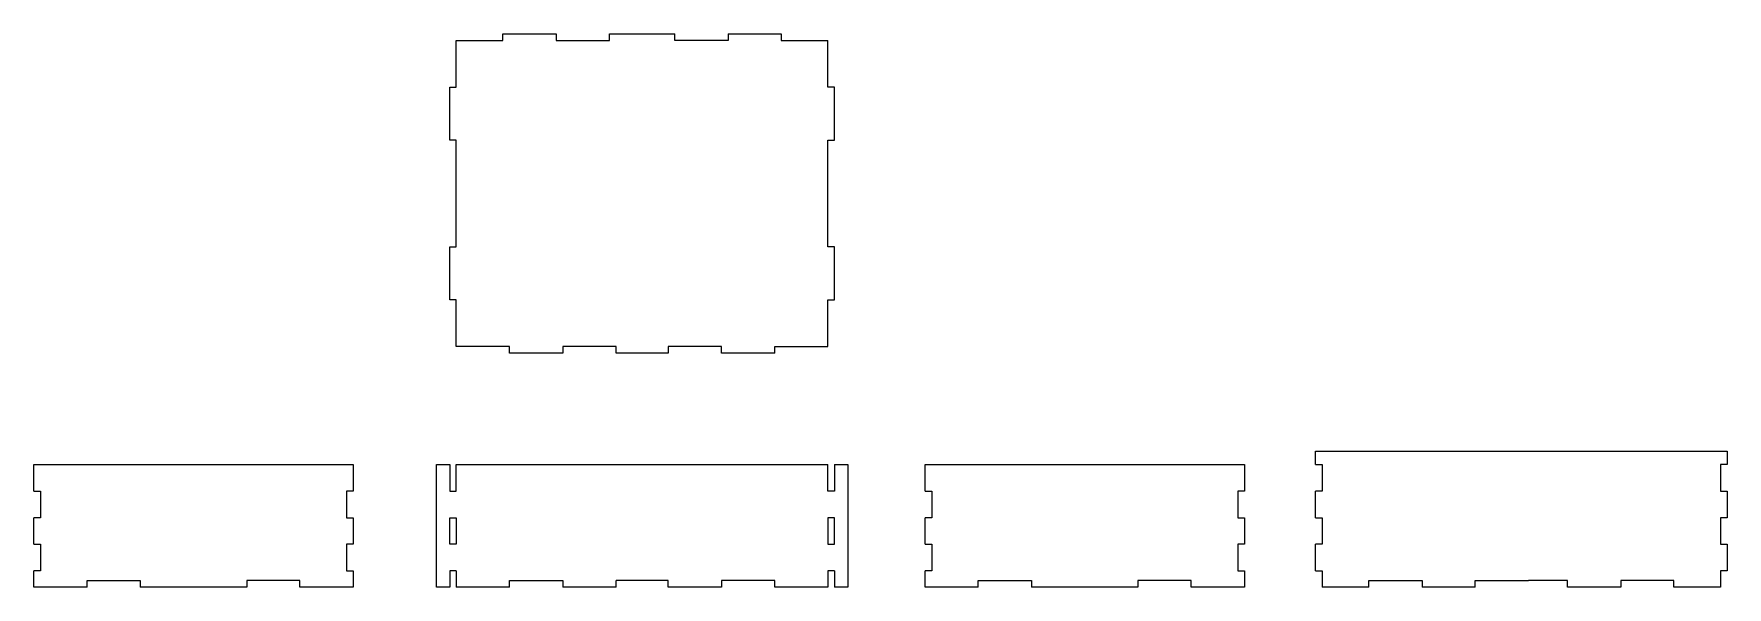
# Model space of a CAD drawing. Header units: inches. Extents: x 8.3 to 72, y 12 to 32.8.
import ezdxf

# ---------------------------------------------------------------- set-up
doc = ezdxf.new("R2010")
doc.units = ezdxf.units.IN
doc.header["$MEASUREMENT"] = 0

msp = doc.modelspace()

# ---------------------------------------------------------------- linework, layer by layer
for p, q in [((24.208, 30.795), (24.208, 32.545)), ((24.208, 32.545), (25.958, 32.545)), ((25.958, 32.545), (25.958, 32.795)), ((27.958, 32.795), (27.958, 32.545)), ((27.958, 32.545), (29.958, 32.545)), ((29.958, 32.545), (29.958, 32.795)), ((32.42, 32.545), (32.42, 32.795)), ((34.42, 32.545), (32.42, 32.545)), ((34.42, 32.795), (34.42, 32.545)), ((36.42, 32.795), (36.42, 32.545)), ((36.42, 32.545), (38.17, 32.545)), ((38.17, 30.795), (38.17, 32.545)), ((23.958, 28.795), (23.958, 30.795)), ((23.958, 30.795), (24.208, 30.795)), ((38.42, 30.795), (38.17, 30.795)), ((38.42, 28.795), (38.42, 30.795)), ((38.42, 28.795), (38.42, 30.795)), ((24.208, 28.795), (23.958, 28.795)), ((24.208, 24.795), (24.208, 28.795)), ((38.17, 24.795), (38.17, 28.795)), ((38.17, 28.795), (38.42, 28.795)), ((23.958, 22.795), (23.958, 24.795)), ((23.958, 24.795), (24.208, 24.795)), ((38.42, 24.795), (38.17, 24.795)), ((38.42, 22.795), (38.42, 24.795)), ((38.42, 22.795), (38.42, 24.795)), ((24.208, 22.795), (23.958, 22.795)), ((24.208, 21.045), (24.208, 22.795)), ((38.17, 21.045), (38.17, 22.795)), ((38.17, 22.795), (38.42, 22.795)), ((26.208, 21.045), (24.208, 21.045)), ((26.208, 20.795), (26.208, 21.045)), ((30.208, 21.045), (28.208, 21.045)), ((28.208, 21.045), (28.208, 20.795)), ((30.208, 20.795), (30.208, 21.045)), ((34.17, 21.045), (32.17, 21.045)), ((32.17, 21.045), (32.17, 20.795)), ((34.17, 20.795), (34.17, 21.045)), ((36.17, 20.795), (36.17, 21.045)), ((36.17, 21.045), (38.17, 21.045)), ((23.958, 16.613), (23.958, 15.613)), ((24.208, 15.613), (24.208, 16.613)), ((38.17, 15.613), (38.17, 16.613)), ((38.42, 16.613), (38.42, 15.613)), ((56.497, 16.613), (56.747, 16.613)), ((56.747, 16.613), (56.747, 15.613)), ((71.96, 16.613), (71.71, 16.613)), ((71.71, 16.613), (71.71, 15.613)), ((8.334, 15.613), (8.584, 15.613)), ((8.584, 15.613), (8.584, 14.613)), ((20.334, 15.613), (20.084, 15.613)), ((20.084, 15.613), (20.084, 14.613)), ((23.958, 15.613), (24.208, 15.613)), ((38.42, 15.613), (38.17, 15.613)), ((41.82, 15.613), (42.07, 15.613)), ((42.07, 15.613), (42.07, 14.613)), ((53.82, 15.613), (53.57, 15.613)), ((53.57, 15.613), (53.57, 14.613)), ((56.747, 15.613), (56.497, 15.613)), ((71.71, 15.613), (71.96, 15.613)), ((8.584, 14.613), (8.334, 14.613)), ((20.084, 14.613), (20.334, 14.613)), ((23.958, 14.613), (24.208, 14.613)), ((23.958, 13.613), (23.958, 14.613)), ((24.208, 14.613), (24.208, 13.613)), ((38.42, 14.613), (38.17, 14.613)), ((38.17, 14.613), (38.17, 13.613)), ((38.42, 13.613), (38.42, 14.613)), ((42.07, 14.613), (41.82, 14.613)), ((53.57, 14.613), (53.82, 14.613)), ((56.497, 14.613), (56.747, 14.613)), ((56.747, 14.613), (56.747, 13.613)), ((71.96, 14.613), (71.71, 14.613)), ((71.71, 14.613), (71.71, 13.613)), ((8.334, 13.613), (8.584, 13.613)), ((8.584, 13.613), (8.584, 12.613)), ((20.334, 13.613), (20.084, 13.613)), ((20.084, 13.613), (20.084, 12.613)), ((24.208, 13.613), (23.958, 13.613)), ((38.17, 13.613), (38.42, 13.613)), ((41.82, 13.613), (42.07, 13.613)), ((42.07, 13.613), (42.07, 12.613)), ((53.82, 13.613), (53.57, 13.613)), ((53.57, 13.613), (53.57, 12.613)), ((56.747, 13.613), (56.497, 13.613)), ((71.71, 13.613), (71.96, 13.613)), ((8.584, 12.613), (8.334, 12.613)), ((10.334, 12.005), (10.334, 12.255)), ((10.334, 12.255), (12.334, 12.255)), ((12.334, 12.255), (12.334, 12.005)), ((18.334, 12.255), (16.334, 12.255)), ((16.334, 12.255), (16.334, 12.005)), ((18.334, 12.005), (18.334, 12.255)), ((20.084, 12.613), (20.334, 12.613)), ((24.208, 12.613), (23.958, 12.613)), ((23.958, 12.613), (23.958, 12.005)), ((24.208, 12.613), (24.208, 12.005)), ((26.208, 12.005), (26.208, 12.255)), ((26.208, 12.255), (28.208, 12.255)), ((28.208, 12.255), (28.208, 12.005)), ((30.208, 12.005), (30.208, 12.255)), ((32.17, 12.255), (30.208, 12.255)), ((32.17, 12.005), (32.17, 12.255)), ((36.17, 12.255), (34.17, 12.255)), ((34.17, 12.255), (34.17, 12.005)), ((36.17, 12.005), (36.17, 12.255)), ((38.42, 12.613), (38.17, 12.613)), ((38.17, 12.613), (38.17, 12.005)), ((38.42, 12.613), (38.42, 12.005)), ((42.07, 12.613), (41.82, 12.613)), ((43.82, 12.005), (43.82, 12.255)), ((43.82, 12.255), (45.82, 12.255)), ((45.82, 12.255), (45.82, 12.005)), ((51.82, 12.255), (49.82, 12.255)), ((49.82, 12.255), (49.82, 12.005)), ((51.82, 12.005), (51.82, 12.255)), ((53.57, 12.613), (53.82, 12.613)), ((56.497, 12.613), (56.747, 12.613)), ((56.747, 12.613), (56.747, 12.005)), ((58.497, 12.005), (58.497, 12.255)), ((58.497, 12.255), (60.497, 12.255)), ((60.497, 12.255), (60.497, 12.005)), ((62.497, 12.005), (62.497, 12.255)), ((62.497, 12.255), (64.497, 12.255)), ((65.96, 12.255), (64.497, 12.255)), ((65.96, 12.005), (65.96, 12.255)), ((69.96, 12.255), (67.96, 12.255)), ((67.96, 12.255), (67.96, 12.005)), ((69.96, 12.005), (69.96, 12.255)), ((71.96, 12.613), (71.71, 12.613)), ((71.71, 12.613), (71.71, 12.005))]:
    msp.add_line(p, q)
for points in [[(25.958, 32.795), (27.958, 32.795)], [(29.958, 32.795), (32.42, 32.795)], [(34.42, 32.795), (36.42, 32.795)], [(28.208, 20.795), (26.208, 20.795)], [(32.17, 20.795), (30.208, 20.795)], [(36.17, 20.795), (34.17, 20.795)], [(8.334, 15.613), (8.334, 16.613), (20.334, 16.613), (20.334, 15.613)], [(23.958, 12.005), (23.458, 12.005), (23.458, 16.613), (23.958, 16.613)], [(24.208, 16.613), (38.17, 16.613)], [(38.42, 16.613), (38.92, 16.613), (38.92, 12.005), (38.42, 12.005)], [(41.82, 15.613), (41.82, 16.613), (53.82, 16.613), (53.82, 15.613)], [(56.497, 16.613), (56.497, 17.113), (71.96, 17.113), (71.96, 16.613)], [(56.497, 14.613), (56.497, 15.613)], [(71.96, 15.613), (71.96, 14.613)], [(8.334, 13.613), (8.334, 14.613)], [(20.334, 14.613), (20.334, 13.613)], [(41.82, 13.613), (41.82, 14.613)], [(53.82, 14.613), (53.82, 13.613)], [(56.497, 12.613), (56.497, 13.613)], [(71.96, 13.613), (71.96, 12.613)], [(10.334, 12.005), (8.334, 12.005), (8.334, 12.613)], [(20.334, 12.613), (20.334, 12.005), (18.334, 12.005)], [(43.82, 12.005), (41.82, 12.005), (41.82, 12.613)], [(53.82, 12.613), (53.82, 12.005), (51.82, 12.005)], [(16.334, 12.005), (12.334, 12.005)], [(26.208, 12.005), (24.208, 12.005)], [(30.208, 12.005), (28.208, 12.005)], [(34.17, 12.005), (32.17, 12.005)], [(38.17, 12.005), (36.17, 12.005)], [(49.82, 12.005), (45.82, 12.005)], [(58.497, 12.005), (56.747, 12.005)], [(62.497, 12.005), (60.497, 12.005)], [(67.96, 12.005), (65.96, 12.005)], [(71.71, 12.005), (69.96, 12.005)]]:
    msp.add_lwpolyline(points)

doc.saveas('drawing.dxf')
